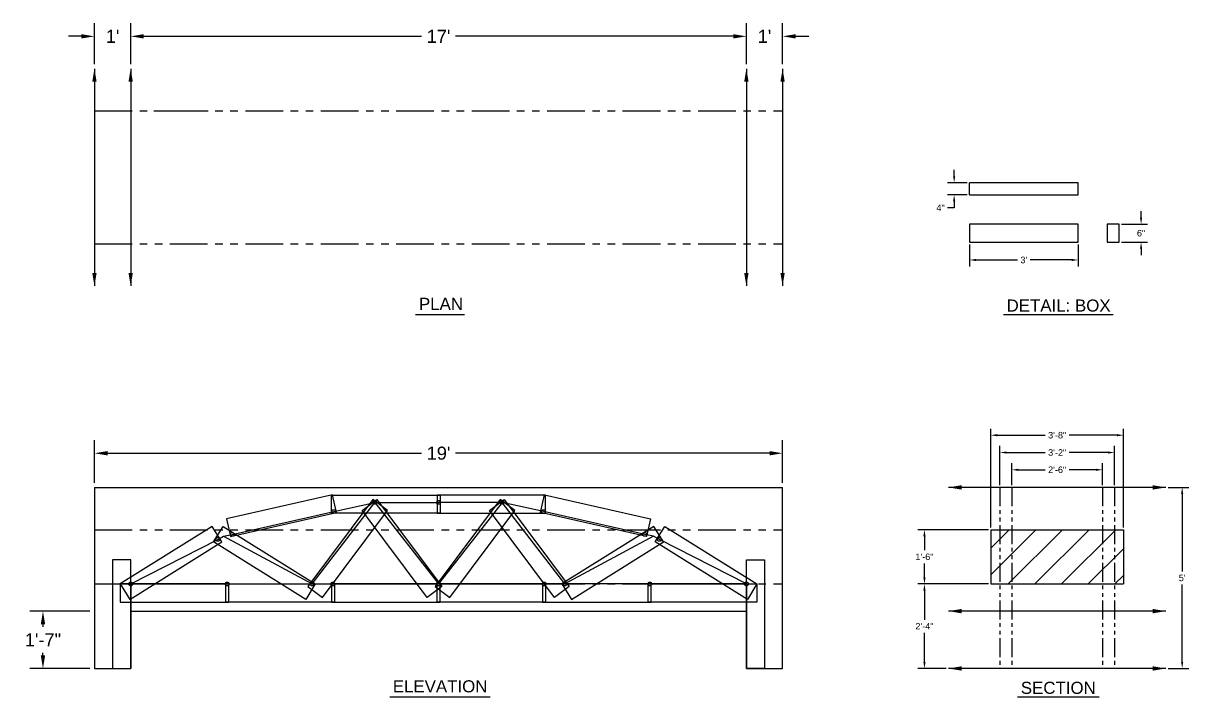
# Model space of a CAD drawing. Header units: inches. Extents: x -24 to 2149, y -9 to 214.
# Drawn here: x 1763.1 to 2149.3, y -9.3 to 213.8 of the extents above; entities that cross this region are included whole.
import ezdxf

# ---------------------------------------------------------------- set-up
doc = ezdxf.new("R2010")
doc.units = ezdxf.units.IN
doc.header["$MEASUREMENT"] = 0
doc.linetypes.add('PHANTOM2', pattern=[1.25, 0.625, -0.125, 0.125, -0.125, 0.125, -0.125])
for name, color, linetype in [('Box', 170, 'Continuous'), ('Chords', 10, 'Continuous'), ('DeflPts', 130, 'Continuous'), ('Dims', 252, 'Continuous'), ('Limits', 200, 'Continuous'), ('LoadPts', 90, 'Continuous'), ('Webbing', 50, 'Continuous')]:
    doc.layers.add(name, color=color, linetype=linetype)
doc.styles.get("Standard").update_dxf_attribs({"font": 'arial.ttf'})
doc.dimstyles.new('DimBig', dxfattribs={"dimtxt": 0.18, "dimasz": 0.18, "dimexe": 0.18, "dimexo": 0.0625, "dimgap": 0.09, "dimtad": 0, "dimtih": 1, "dimtoh": 1, "dimdec": 4, "dimzin": 0, "dimdsep": 46, "dimtxsty": 'Standard', "dimcen": 0.09, "dimadec": 0, "dimazin": 0, "dimtfac": 1, "dimtdec": 4, "dimtofl": 0, "dimtmove": 0, "dimatfit": 3, "dimfxl": 1, "dimtolj": 1, "dimtzin": 0, "dimarcsym": 0})

# ---------------------------------------------------------------- blocks, each defined once
blk = doc.blocks.new('*D66')
at = {"layer": 'Defpoints', "color": 0, "transparency": 16777216}
for p in [(2120.7, 65.84), (2090.7, 60), (2120.7, 60)]:
    blk.add_point(p, dxfattribs=at)
at = {"layer": 'Dims', "color": 0, "lineweight": -2, "transparency": 16777216}
for p, q in [((2090.7, 60.75), (2090.7, 68)), ((2092.86, 65.84), (2101.73, 65.84)), ((2118.54, 65.84), (2109.66, 65.84)), ((2120.7, 60.75), (2120.7, 68))]:
    blk.add_line(p, q, dxfattribs=at)
at = {"layer": 'Dims', "color": 0, "transparency": 16777216}
for points in [[(2092.86, 66.2), (2092.86, 65.48), (2090.7, 65.84)], [(2118.54, 66.2), (2118.54, 65.48), (2120.7, 65.84)]]:
    blk.add_solid(points, dxfattribs=at)
at = {"layer": 'Dims', "color": 0, "transparency": 16777216, "insert": (2105.7, 65.84), "char_height": 2.16, "attachment_point": 5}
blk.add_mtext('\\A1;2\'-6"', dxfattribs=at)
blk = doc.blocks.new('*D67')
at = {"layer": 'Defpoints', "color": 0, "transparency": 16777216}
for p in [(2124.7, 71.57), (2086.7, 60), (2124.7, 60)]:
    blk.add_point(p, dxfattribs=at)
at = {"layer": 'Dims', "color": 0, "lineweight": -2, "transparency": 16777216}
for p, q in [((2086.7, 60.75), (2086.7, 73.73)), ((2124.7, 60.75), (2124.7, 73.73)), ((2088.86, 71.57), (2101.75, 71.57)), ((2122.54, 71.57), (2109.65, 71.57))]:
    blk.add_line(p, q, dxfattribs=at)
at = {"layer": 'Dims', "color": 0, "transparency": 16777216}
for points in [[(2088.86, 71.93), (2088.86, 71.21), (2086.7, 71.57)], [(2122.54, 71.93), (2122.54, 71.21), (2124.7, 71.57)]]:
    blk.add_solid(points, dxfattribs=at)
at = {"layer": 'Dims', "color": 0, "transparency": 16777216, "insert": (2105.7, 71.57), "char_height": 2.16, "attachment_point": 5}
blk.add_mtext('\\A1;3\'-2"', dxfattribs=at)
blk = doc.blocks.new('*D68')
at = {"layer": 'Defpoints', "color": 0, "transparency": 16777216}
for p in [(2127.7, 77.3), (2083.7, 46), (2127.7, 46)]:
    blk.add_point(p, dxfattribs=at)
at = {"layer": 'Dims', "color": 0, "lineweight": -2, "transparency": 16777216}
for p, q in [((2083.7, 46.75), (2083.7, 79.46)), ((2085.86, 77.3), (2101.75, 77.3)), ((2125.54, 77.3), (2109.65, 77.3)), ((2127.7, 46.75), (2127.7, 79.46))]:
    blk.add_line(p, q, dxfattribs=at)
at = {"layer": 'Dims', "color": 0, "transparency": 16777216}
for points in [[(2085.86, 77.66), (2085.86, 76.94), (2083.7, 77.3)], [(2125.54, 77.66), (2125.54, 76.94), (2127.7, 77.3)]]:
    blk.add_solid(points, dxfattribs=at)
at = {"layer": 'Dims', "color": 0, "transparency": 16777216, "insert": (2105.7, 77.3), "char_height": 2.16, "attachment_point": 5}
blk.add_mtext('\\A1;3\'-8"', dxfattribs=at)
blk = doc.blocks.new('*D69')
at = {"layer": 'Defpoints', "color": 0, "transparency": 16777216}
for p in [(2061.73, 28), (2083.7, 28), (2069.7, 0)]:
    blk.add_point(p, dxfattribs=at)
at = {"layer": 'Dims', "color": 0, "lineweight": -2, "transparency": 16777216}
for p, q in [((2082.95, 28), (2059.57, 28)), ((2061.73, 25.84), (2061.73, 16.16)), ((2061.73, 2.16), (2061.73, 11.84)), ((2068.95, 0), (2059.57, 0))]:
    blk.add_line(p, q, dxfattribs=at)
at = {"layer": 'Dims', "color": 0, "transparency": 16777216}
for points in [[(2061.37, 25.84), (2062.09, 25.84), (2061.73, 28)], [(2061.37, 2.16), (2062.09, 2.16), (2061.73, 0)]]:
    blk.add_solid(points, dxfattribs=at)
at = {"layer": 'Dims', "color": 0, "transparency": 16777216, "insert": (2061.73, 14), "char_height": 2.16, "attachment_point": 5}
blk.add_mtext('\\A1;2\'-4"', dxfattribs=at)
blk = doc.blocks.new('*D70')
at = {"layer": 'Defpoints', "color": 0, "transparency": 16777216}
for p in [(2014.73, 71.33), (1786.73, 60), (2014.73, 60)]:
    blk.add_point(p, dxfattribs=at)
at = {"layer": 'Dims', "color": 0, "lineweight": -2, "transparency": 16777216}
for p, q in [((1786.73, 61.5), (1786.73, 75.65)), ((2014.73, 61.5), (2014.73, 75.65)), ((1791.05, 71.33), (1895.1, 71.33)), ((2010.41, 71.33), (1906.35, 71.33))]:
    blk.add_line(p, q, dxfattribs=at)
at = {"layer": 'Dims', "color": 0, "transparency": 16777216}
for points in [[(1791.05, 72.05), (1791.05, 70.61), (1786.73, 71.33)], [(2010.41, 72.05), (2010.41, 70.61), (2014.73, 71.33)]]:
    blk.add_solid(points, dxfattribs=at)
at = {"layer": 'Dims', "color": 0, "transparency": 16777216, "insert": (1900.73, 71.33), "char_height": 4.32, "attachment_point": 5}
blk.add_mtext("\\A1;19'", dxfattribs=at)
blk = doc.blocks.new('*D60')
at = {"layer": 'Defpoints', "color": 0, "transparency": 16777216}
for p in [(1769.66, 19), (1786.73, 19), (1786.73, 0)]:
    blk.add_point(p, dxfattribs=at)
at = {"layer": 'Dims', "color": 0, "lineweight": -2, "transparency": 16777216}
for p, q in [((1785.23, 19), (1765.34, 19)), ((1769.66, 14.68), (1769.66, 13.83)), ((1769.66, 4.32), (1769.66, 5.17)), ((1785.23, 0), (1765.34, 0))]:
    blk.add_line(p, q, dxfattribs=at)
at = {"layer": 'Dims', "color": 0, "transparency": 16777216}
for points in [[(1768.94, 14.68), (1770.38, 14.68), (1769.66, 19)], [(1768.94, 4.32), (1770.38, 4.32), (1769.66, 0)]]:
    blk.add_solid(points, dxfattribs=at)
at = {"layer": 'Dims', "color": 0, "transparency": 16777216, "insert": (1769.66, 9.5), "char_height": 4.32, "attachment_point": 5}
blk.add_mtext('\\A1;1\'-7"', dxfattribs=at)
blk = doc.blocks.new('*D61')
at = {"layer": 'Defpoints', "color": 0, "transparency": 16777216}
for p in [(2061.73, 46), (2083.7, 46), (2083.7, 28)]:
    blk.add_point(p, dxfattribs=at)
at = {"layer": 'Dims', "color": 0, "lineweight": -2, "transparency": 16777216}
for p, q in [((2082.95, 46), (2059.57, 46)), ((2061.73, 43.84), (2061.73, 39.18)), ((2061.73, 30.16), (2061.73, 34.82)), ((2082.95, 28), (2059.57, 28))]:
    blk.add_line(p, q, dxfattribs=at)
at = {"layer": 'Dims', "color": 0, "transparency": 16777216}
for points in [[(2061.37, 43.84), (2062.09, 43.84), (2061.73, 46)], [(2061.37, 30.16), (2062.09, 30.16), (2061.73, 28)]]:
    blk.add_solid(points, dxfattribs=at)
at = {"layer": 'Dims', "color": 0, "transparency": 16777216, "insert": (2061.73, 37), "char_height": 2.16, "attachment_point": 5}
blk.add_mtext('\\A1;1\'-6"', dxfattribs=at)
blk = doc.blocks.new('*D62')
at = {"layer": 'Defpoints', "color": 0, "transparency": 16777216}
for p in [(2141.7, 60), (2141.7, 0), (2147.12, 0)]:
    blk.add_point(p, dxfattribs=at)
at = {"layer": 'Dims', "color": 0, "lineweight": -2, "transparency": 16777216}
for p, q in [((2142.45, 60), (2149.28, 60)), ((2147.12, 57.84), (2147.12, 32.18)), ((2147.12, 2.16), (2147.12, 27.82)), ((2142.45, 0), (2149.28, 0))]:
    blk.add_line(p, q, dxfattribs=at)
at = {"layer": 'Dims', "color": 0, "transparency": 16777216}
for points in [[(2146.76, 57.84), (2147.48, 57.84), (2147.12, 60)], [(2146.76, 2.16), (2147.48, 2.16), (2147.12, 0)]]:
    blk.add_solid(points, dxfattribs=at)
at = {"layer": 'Dims', "color": 0, "transparency": 16777216, "insert": (2147.12, 30), "char_height": 2.16, "attachment_point": 5}
blk.add_mtext("\\A1;5'", dxfattribs=at)
blk = doc.blocks.new('*D63')
at = {"layer": 'Defpoints', "color": 0, "transparency": 16777216}
for p in [(2002.73, 209.49), (1798.73, 198.76), (2002.73, 198.76)]:
    blk.add_point(p, dxfattribs=at)
at = {"layer": 'Dims', "color": 0, "lineweight": -2, "transparency": 16777216}
for p, q in [((1798.73, 200.26), (1798.73, 213.81)), ((2002.73, 200.26), (2002.73, 213.81)), ((1803.05, 209.49), (1895.1, 209.49)), ((1998.41, 209.49), (1906.35, 209.49))]:
    blk.add_line(p, q, dxfattribs=at)
at = {"layer": 'Dims', "color": 0, "transparency": 16777216}
for points in [[(1803.05, 210.21), (1803.05, 208.77), (1798.73, 209.49)], [(1998.41, 210.21), (1998.41, 208.77), (2002.73, 209.49)]]:
    blk.add_solid(points, dxfattribs=at)
at = {"layer": 'Dims', "color": 0, "transparency": 16777216, "insert": (1900.73, 209.49), "char_height": 4.32, "attachment_point": 5}
blk.add_mtext("\\A1;17'", dxfattribs=at)
blk = doc.blocks.new('*D64')
at = {"layer": 'Defpoints', "color": 0, "transparency": 16777216}
for p in [(2014.73, 209.49), (2002.73, 198.76), (2014.73, 198.76)]:
    blk.add_point(p, dxfattribs=at)
at = {"layer": 'Dims', "color": 0, "lineweight": -2, "transparency": 16777216}
for p, q in [((2002.73, 200.26), (2002.73, 213.81)), ((2014.73, 200.26), (2014.73, 213.81)), ((1998.41, 209.49), (1994.09, 209.49)), ((2019.05, 209.49), (2023.37, 209.49))]:
    blk.add_line(p, q, dxfattribs=at)
at = {"layer": 'Dims', "color": 0, "transparency": 16777216}
for points in [[(1998.41, 210.21), (1998.41, 208.77), (2002.73, 209.49)], [(2019.05, 210.21), (2019.05, 208.77), (2014.73, 209.49)]]:
    blk.add_solid(points, dxfattribs=at)
at = {"layer": 'Dims', "color": 0, "transparency": 16777216, "insert": (2008.73, 209.49), "char_height": 4.32, "attachment_point": 5}
blk.add_mtext("\\A1;1'", dxfattribs=at)
blk = doc.blocks.new('*D65')
at = {"layer": 'Defpoints', "color": 0, "transparency": 16777216}
for p in [(1798.73, 209.49), (1786.73, 198.76), (1798.73, 198.76)]:
    blk.add_point(p, dxfattribs=at)
at = {"layer": 'Dims', "color": 0, "lineweight": -2, "transparency": 16777216}
for p, q in [((1786.73, 200.26), (1786.73, 213.81)), ((1798.73, 200.26), (1798.73, 213.81)), ((1782.41, 209.49), (1778.09, 209.49)), ((1803.05, 209.49), (1807.37, 209.49))]:
    blk.add_line(p, q, dxfattribs=at)
at = {"layer": 'Dims', "color": 0, "transparency": 16777216}
for points in [[(1782.41, 210.21), (1782.41, 208.77), (1786.73, 209.49)], [(1803.05, 210.21), (1803.05, 208.77), (1798.73, 209.49)]]:
    blk.add_solid(points, dxfattribs=at)
at = {"layer": 'Dims', "color": 0, "transparency": 16777216, "insert": (1792.73, 209.49), "char_height": 4.32, "attachment_point": 5}
blk.add_mtext("\\A1;1'", dxfattribs=at)
blk = doc.blocks.new('*D71')
at = {"layer": 'Defpoints', "color": 0, "transparency": 16777216}
for p in [(2126.23, 147.24), (2126.23, 141.24), (2133.5, 141.24)]:
    blk.add_point(p, dxfattribs=at)
at = {"layer": 'Dims', "color": 0, "lineweight": -2, "transparency": 16777216}
for p, q in [((2133.5, 149.4), (2133.5, 151.56)), ((2126.98, 147.24), (2135.66, 147.24)), ((2126.98, 141.24), (2135.66, 141.24)), ((2133.5, 139.08), (2133.5, 136.92))]:
    blk.add_line(p, q, dxfattribs=at)
at = {"layer": 'Dims', "color": 0, "transparency": 16777216}
for points in [[(2133.14, 149.4), (2133.86, 149.4), (2133.5, 147.24)], [(2133.14, 139.08), (2133.86, 139.08), (2133.5, 141.24)]]:
    blk.add_solid(points, dxfattribs=at)
at = {"layer": 'Dims', "color": 0, "transparency": 16777216, "insert": (2133.5, 144.24), "char_height": 2.16, "attachment_point": 5}
blk.add_mtext('\\A1;6"', dxfattribs=at)
blk = doc.blocks.new('*D72')
at = {"layer": 'Defpoints', "color": 0, "transparency": 16777216}
for p in [(2076.65, 141.24), (2112.65, 141.24), (2112.65, 135.37)]:
    blk.add_point(p, dxfattribs=at)
at = {"layer": 'Dims', "color": 0, "lineweight": -2, "transparency": 16777216}
for p, q in [((2076.65, 140.49), (2076.65, 133.21)), ((2112.65, 140.49), (2112.65, 133.21)), ((2078.81, 135.37), (2092.58, 135.37)), ((2110.49, 135.37), (2096.72, 135.37))]:
    blk.add_line(p, q, dxfattribs=at)
at = {"layer": 'Dims', "color": 0, "transparency": 16777216}
for points in [[(2078.81, 135.73), (2078.81, 135.01), (2076.65, 135.37)], [(2110.49, 135.73), (2110.49, 135.01), (2112.65, 135.37)]]:
    blk.add_solid(points, dxfattribs=at)
at = {"layer": 'Dims', "color": 0, "transparency": 16777216, "insert": (2094.65, 135.37), "char_height": 2.16, "attachment_point": 5}
blk.add_mtext("\\A1;3'", dxfattribs=at)
blk = doc.blocks.new('*D73')
at = {"layer": 'Defpoints', "color": 0, "transparency": 16777216}
for p in [(2076.65, 160.98), (2071.57, 156.98), (2076.65, 156.98)]:
    blk.add_point(p, dxfattribs=at)
at = {"layer": 'Dims', "color": 0, "lineweight": -2, "transparency": 16777216}
for p, q in [((2071.57, 163.14), (2071.57, 165.3)), ((2075.9, 160.98), (2069.41, 160.98)), ((2075.9, 156.98), (2069.41, 156.98)), ((2071.57, 154.82), (2071.57, 152.66)), ((2071.57, 152.66), (2069.41, 152.66))]:
    blk.add_line(p, q, dxfattribs=at)
at = {"layer": 'Dims', "color": 0, "transparency": 16777216}
for points in [[(2071.21, 163.14), (2071.93, 163.14), (2071.57, 160.98)], [(2071.21, 154.82), (2071.93, 154.82), (2071.57, 156.98)]]:
    blk.add_solid(points, dxfattribs=at)
at = {"layer": 'Dims', "color": 0, "transparency": 16777216, "insert": (2067.05, 152.66), "char_height": 2.16, "attachment_point": 5}
blk.add_mtext('\\A1;4"', dxfattribs=at)

msp = doc.modelspace()

# ---------------------------------------------------------------- hatches: boundary and pattern name
at = {"layer": 'Limits'}
h = msp.add_hatch(dxfattribs=at)
h.set_pattern_fill('ANSI31', color=256, scale=50)
h.set_pattern_definition([(45, (2105.695, 1e-14), (-4.4194, 4.4194), [])])
h.paths.add_polyline_path([(2086.69528, 46), (2083.69528, 46), (2083.69528, 28), (2086.69528, 28)])
h.paths.add_polyline_path([(2090.69528, 46), (2086.69528, 46), (2086.69528, 28), (2090.69528, 28)])
h.paths.add_polyline_path([(2120.69528, 46), (2090.69528, 46), (2090.69528, 28), (2120.69528, 28)])
h.paths.add_polyline_path([(2124.69528, 46), (2120.69528, 46), (2120.69528, 28), (2124.69528, 28)])
h.paths.add_polyline_path([(2127.69528, 46), (2124.69528, 46), (2124.69528, 28), (2127.69528, 28)])

# ---------------------------------------------------------------- linework, layer by layer
at = {"layer": 'Box'}
for p, q in [((2112.64988, 160.98239), (2076.64988, 160.98239)), ((2076.64988, 156.98239), (2076.64988, 160.98239)), ((2112.64988, 156.98239), (2112.64988, 160.98239)), ((2076.64988, 156.98239), (2112.64988, 156.98239)), ((2112.64988, 147.23528), (2076.64988, 147.23528)), ((2076.64988, 147.23528), (2076.64988, 141.23528)), ((2112.64988, 141.23528), (2112.64988, 147.23528)), ((2122.23453, 147.23528), (2122.23453, 141.23528)), ((2126.23453, 147.23528), (2122.23453, 147.23528)), ((2126.23453, 141.23528), (2126.23453, 147.23528)), ((2076.64988, 141.23528), (2112.64988, 141.23528)), ((2122.23453, 141.23528), (2126.23453, 141.23528)), ((1865.58873, 57.53735), (1830.4786, 49.58255)), ((1879.01126, 55.96721), (1857.46457, 27.12731)), ((1865.22523, 51.48915), (1865.22523, 57.48915)), ((1865.22523, 57.48915), (1901.22523, 57.48915)), ((1866.91453, 51.68567), (1865.58873, 57.53735)), ((1875.47042, 52.37609), (1880.27707, 55.96721)), ((1883.81791, 52.37609), (1879.01126, 55.96721)), ((1880.27707, 55.96721), (1901.82376, 27.12731)), ((1921.17338, 55.96721), (1899.62669, 27.12731)), ((1936.22523, 57.48915), (1900.22523, 57.48915)), ((1900.22523, 57.48915), (1900.22523, 51.48915)), ((1901.22523, 57.48915), (1901.22523, 51.48915)), ((1917.63254, 52.37609), (1922.43919, 55.96721)), ((1925.98004, 52.37609), (1921.17338, 55.96721)), ((1922.43919, 55.96721), (1943.98589, 27.12731)), ((1934.53592, 51.68567), (1935.86172, 57.53735)), ((1935.86172, 57.53735), (1970.97185, 49.58255)), ((1936.22523, 51.48915), (1936.22523, 57.48915)), ((1831.8044, 43.73086), (1866.91453, 51.68567)), ((1862.27122, 23.53619), (1883.81791, 52.37609)), ((1901.22523, 51.48915), (1865.22523, 51.48915)), ((1897.01711, 23.53619), (1875.47042, 52.37609)), ((1900.22523, 51.48915), (1936.22523, 51.48915)), ((1904.43334, 23.53619), (1925.98004, 52.37609)), ((1939.17924, 23.53619), (1917.63254, 52.37609)), ((1969.64605, 43.73086), (1934.53592, 51.68567)), ((1825.77602, 47.04335), (1795.22523, 28)), ((1828.94991, 41.95155), (1825.77602, 47.04335)), ((1826.16403, 41.95155), (1829.33792, 47.04335)), ((1829.33792, 47.04335), (1859.88871, 28)), ((1830.4786, 49.58255), (1831.8044, 43.73086)), ((1972.11253, 47.04335), (1941.56174, 28)), ((1970.97185, 49.58255), (1969.64605, 43.73086)), ((1975.28642, 41.95155), (1972.11253, 47.04335)), ((1972.50055, 41.95155), (1975.67444, 47.04335)), ((1975.67444, 47.04335), (2006.22523, 28)), ((1798.39912, 22.9082), (1828.94991, 41.95155)), ((1856.71482, 22.9082), (1826.16403, 41.95155)), ((1944.73563, 22.9082), (1975.28642, 41.95155)), ((2003.05133, 22.9082), (1972.50055, 41.95155)), ((1792.72523, 36), (1792.72523, 0)), ((1798.72523, 36), (1792.72523, 36)), ((1798.72523, 0), (1798.72523, 36)), ((2002.72523, 0), (2002.72523, 36)), ((2002.72523, 36), (2008.72523, 36)), ((2008.72523, 36), (2008.72523, 0)), ((1831.22523, 28), (1795.22523, 28)), ((1795.22523, 28), (1795.22523, 22)), ((1795.22523, 28), (1798.39912, 22.9082)), ((1830.22523, 22), (1830.22523, 28)), ((1830.22523, 28), (1866.22523, 28)), ((1831.22523, 22), (1831.22523, 28)), ((1859.88871, 28), (1856.71482, 22.9082)), ((1857.46457, 27.12731), (1862.27122, 23.53619)), ((1901.22523, 28), (1865.22523, 28)), ((1865.22523, 28), (1865.22523, 22)), ((1866.22523, 28), (1866.22523, 22)), ((1901.82376, 27.12731), (1897.01711, 23.53619)), ((1899.62669, 27.12731), (1904.43334, 23.53619)), ((1900.22523, 22), (1900.22523, 28)), ((1900.22523, 28), (1936.22523, 28)), ((1901.22523, 22), (1901.22523, 28)), ((1971.22523, 28), (1935.22523, 28)), ((1935.22523, 28), (1935.22523, 22)), ((1936.22523, 28), (1936.22523, 22)), ((1943.98589, 27.12731), (1939.17924, 23.53619)), ((1941.56174, 28), (1944.73563, 22.9082)), ((1970.22523, 22), (1970.22523, 28)), ((1970.22523, 28), (2006.22523, 28)), ((1971.22523, 22), (1971.22523, 28)), ((2006.22523, 28), (2003.05133, 22.9082)), ((2006.22523, 28), (2006.22523, 22)), ((1795.22523, 22), (1831.22523, 22)), ((1866.22523, 22), (1830.22523, 22)), ((1865.22523, 22), (1901.22523, 22)), ((1936.22523, 22), (1900.22523, 22)), ((1935.22523, 22), (1971.22523, 22)), ((2006.22523, 22), (1970.22523, 22)), ((1792.72523, 0), (1798.72523, 0)), ((2008.72523, 0), (2002.72523, 0))]:
    msp.add_line(p, q, dxfattribs=at)
at = {"layer": 'Chords'}
for p, q in [((1858.83614, 28), (1879.63386, 55.0595)), ((1921.81659, 55.0595), (1900.72523, 55.0595)), ((1935.4596, 51.99255), (1921.81659, 55.0595)), ((1832.40395, 44.44221), (1865.99085, 51.99255)), ((1798.72523, 28), (1827.55697, 42.78491)), ((1865.72523, 28), (1900.72523, 28)), ((1970.72523, 28), (1935.72523, 28)), ((2002.72523, 28), (2002.72523, 0))]:
    msp.add_line(p, q, dxfattribs=at)
at = {"layer": 'DeflPts'}
for p, q in [((1879.63386, 55.0595), (1900.72523, 28)), ((1921.81659, 55.0595), (1900.72523, 28)), ((1827.55697, 42.78491), (1829.52815, 43.79573)), ((1829.52815, 43.79573), (1832.40395, 44.44221)), ((1829.52815, 43.79573), (1858.83614, 28)), ((1971.92231, 43.79573), (1942.61431, 28)), ((1971.92231, 43.79573), (1969.0465, 44.44221)), ((1973.89348, 42.78491), (1971.92231, 43.79573)), ((1798.72523, 28), (1830.72523, 28)), ((2002.72523, 28), (1970.72523, 28))]:
    msp.add_line(p, q, dxfattribs=at)
at = {"layer": 'Dims'}
for p, q in [((1893.1373, 117.33475), (1909.36075, 117.33475)), ((2087.87697, 117.33475), (2124.31247, 117.33475)), ((1884.60693, -9.34945), (1917.89112, -9.34945)), ((2092.59212, -9.34945), (2119.59732, -9.34945))]:
    msp.add_line(p, q, dxfattribs=at)
at = {"layer": 'Limits'}
for p, q in [((1786.72523, 198.75928), (1786.72523, 126.75928)), ((1798.72523, 198.75928), (1798.72523, 126.75928)), ((2002.72523, 198.75928), (2002.72523, 126.75928)), ((2014.72523, 198.75928), (2014.72523, 126.75928)), ((1806.42578, 184.75928), (1824.42578, 184.75928)), ((1786.72523, 60), (2014.72523, 60)), ((1786.72523, 60), (1786.72523, 0)), ((2014.72523, 0), (2014.72523, 60)), ((2141.69528, 60), (2069.69528, 60)), ((2083.69528, 46), (2127.69528, 46)), ((2083.69528, 46), (2083.69528, 28)), ((2127.69528, 46), (2127.69528, 28)), ((2083.69528, 28), (2127.69528, 28)), ((1798.72523, 0), (1798.72523, 19)), ((1798.72523, 19), (2002.72523, 19)), ((2002.72523, 19), (2002.72523, 0)), ((2141.69528, 19), (2069.69528, 19)), ((1786.72523, 0), (1798.72523, 0)), ((2002.72523, 0), (2014.72523, 0)), ((2141.69528, 0), (2069.69528, 0))]:
    msp.add_line(p, q, dxfattribs=at)
at = {"layer": 'Limits', "linetype": 'PHANTOM2', "ltscale": 20}
for p, q in [((1786.72523, 184.75928), (2014.72523, 184.75928)), ((1786.72523, 140.75928), (2014.72523, 140.75928)), ((1786.72523, 46), (2014.72523, 46)), ((1786.72523, 28), (2014.72523, 28))]:
    msp.add_line(p, q, dxfattribs=at)
at = {"layer": 'Limits', "linetype": 'PHANTOM2', "ltscale": 10}
for p, q in [((2086.69528, 60), (2086.69528, 0)), ((2090.69528, 60), (2090.69528, 0)), ((2120.69528, 60), (2120.69528, 0)), ((2124.69528, 60), (2124.69528, 0))]:
    msp.add_line(p, q, dxfattribs=at)
at = {"layer": 'Limits'}
for points in [[(1787.44523, 194.43928), (1786.72523, 198.75928), (1786.00523, 194.43928)], [(1798.00523, 194.43928), (1798.72523, 198.75928), (1799.44523, 194.43928)], [(2003.44523, 194.43928), (2002.72523, 198.75928), (2002.00523, 194.43928)], [(2015.44523, 194.43928), (2014.72523, 198.75928), (2014.00523, 194.43928)], [(1787.44523, 131.07928), (1786.72523, 126.75928), (1786.00523, 131.07928)], [(1798.00523, 131.07928), (1798.72523, 126.75928), (1799.44523, 131.07928)], [(2003.44523, 131.07928), (2002.72523, 126.75928), (2002.00523, 131.07928)], [(2015.44523, 131.07928), (2014.72523, 126.75928), (2014.00523, 131.07928)], [(2074.01528, 59.28), (2069.69528, 60), (2074.01528, 60.72)], [(2137.37528, 59.28), (2141.69528, 60), (2137.37528, 60.72)], [(2074.01528, 18.28), (2069.69528, 19), (2074.01528, 19.72)], [(2137.37528, 18.28), (2141.69528, 19), (2137.37528, 19.72)], [(2074.01528, -0.72), (2069.69528, 0), (2074.01528, 0.72)], [(2137.37528, -0.72), (2141.69528, 0), (2137.37528, 0.72)]]:
    msp.add_solid(points, dxfattribs=at)
at = {"layer": 'LoadPts'}
for centre in [(1879.63386, 55.0595), (1900.72523, 55.0595), (1921.81659, 55.0595), (1865.99085, 51.99255), (1935.4596, 51.99255), (1827.55697, 42.78491), (1832.40395, 44.44221), (1969.0465, 44.44221), (1973.89348, 42.78491), (1798.72523, 28), (1830.72523, 28), (1858.83614, 28), (1865.72523, 28), (1900.72523, 28), (1935.72523, 28), (1942.61431, 28), (1970.72523, 28), (2002.72523, 28)]:
    msp.add_circle(centre, 0.625, dxfattribs=at)
at = {"layer": 'Webbing'}
for p, q in [((1865.99085, 51.99255), (1879.63386, 55.0595)), ((1879.63386, 55.0595), (1900.72523, 55.0595)), ((1942.61431, 28), (1921.81659, 55.0595)), ((1969.0465, 44.44221), (1935.4596, 51.99255)), ((2002.72523, 28), (1973.89348, 42.78491)), ((1798.72523, 28), (1798.72523, 0)), ((1830.72523, 28), (1865.72523, 28)), ((1935.72523, 28), (1900.72523, 28))]:
    msp.add_line(p, q, dxfattribs=at)

# ---------------------------------------------------------------- texts
at = {"layer": 'Dims'}
for s, p in [('PLAN', (1894.24106, 118.83739)), ('DETAIL: BOX', (2088.94423, 118.27994)), ('ELEVATION', (1885.57238, -7.90907)), ('SECTION', (2093.65938, -8.40426))]:
    msp.add_text(s, height=4, dxfattribs=at).set_placement(p)

# ---------------------------------------------------------------- dimensions: what is measured, and where the dimension line sits
for base, p1, p2, override, picture, middle in [((1798.72523, 209.4867), (1786.72523, 198.75928), (1798.72523, 198.75928), {"dimscale": 24, "dimlunit": 4}, '*D65', (1792.72523, 209.4867)), ((2002.72523, 209.4867), (1798.72523, 198.75928), (2002.72523, 198.75928), {"dimscale": 24, "dimlunit": 4}, '*D63', (1900.72523, 209.4867)), ((2014.72523, 209.4867), (2002.72523, 198.75928), (2014.72523, 198.75928), {"dimscale": 24, "dimlunit": 4}, '*D64', (2008.72523, 209.4867)), ((2112.64988, 135.37436), (2076.64988, 141.23528), (2112.64988, 141.23528), {"dimscale": 12, "dimlunit": 4}, '*D72', (2094.64988, 135.37436)), ((2127.69528, 77.30128), (2083.69528, 46), (2127.69528, 46), {"dimscale": 12, "dimlunit": 4}, '*D68', (2105.69528, 77.30128)), ((2014.72523, 71.32568), (1786.72523, 60), (2014.72523, 60), {"dimscale": 24, "dimlunit": 4}, '*D70', (1900.72523, 71.32568)), ((2124.69528, 71.57312), (2086.69528, 60), (2124.69528, 60), {"dimscale": 12, "dimlunit": 4}, '*D67', (2105.69528, 71.57312)), ((2120.69528, 65.84495), (2090.69528, 60), (2120.69528, 60), {"dimscale": 12, "dimlunit": 4}, '*D66', (2105.69528, 65.84495))]:
    dim = msp.add_linear_dim(base=base, p1=p1, p2=p2, dimstyle='DimBig', override=override, dxfattribs=at)
    dim.commit()
    dim.dimension.update_dxf_attribs({"geometry": picture, "text_midpoint": middle})
for base, p1, p2, picture, middle in [((2071.5708, 156.98239), (2076.64988, 160.98239), (2076.64988, 156.98239), '*D73', (2067.046, 152.66239)), ((2133.49843, 141.23528), (2126.23453, 147.23528), (2126.23453, 141.23528), '*D71', (2133.49843, 144.23528)), ((2147.12205, 0), (2141.69528, 60), (2141.69528, 0), '*D62', (2147.12205, 30)), ((2061.73096, 46), (2083.69528, 28), (2083.69528, 46), '*D61', (2061.73096, 37))]:
    dim = msp.add_linear_dim(base=base, p1=p1, p2=p2, angle=90, dimstyle='DimBig', override={"dimscale": 12, "dimlunit": 4}, dxfattribs=at)
    dim.commit()
    dim.dimension.update_dxf_attribs({"geometry": picture, "text_midpoint": middle})
for base, p1, p2, override, picture, middle in [((2061.73096, 28), (2069.69528, 0), (2083.69528, 28), {"dimscale": 12, "dimlunit": 4}, '*D69', (2061.73096, 14)), ((1769.65932, 19), (1786.72523, 0), (1786.72523, 19), {"dimscale": 24, "dimlunit": 4}, '*D60', (1769.65932, 9.5))]:
    dim = msp.add_linear_dim(base=base, p1=p1, p2=p2, angle=90, dimstyle='DimBig', override=override, dxfattribs=at)
    dim.commit()
    dim.dimension.update_dxf_attribs({"geometry": picture, "text_midpoint": middle, "dimtype": 160})

doc.saveas('drawing.dxf')
